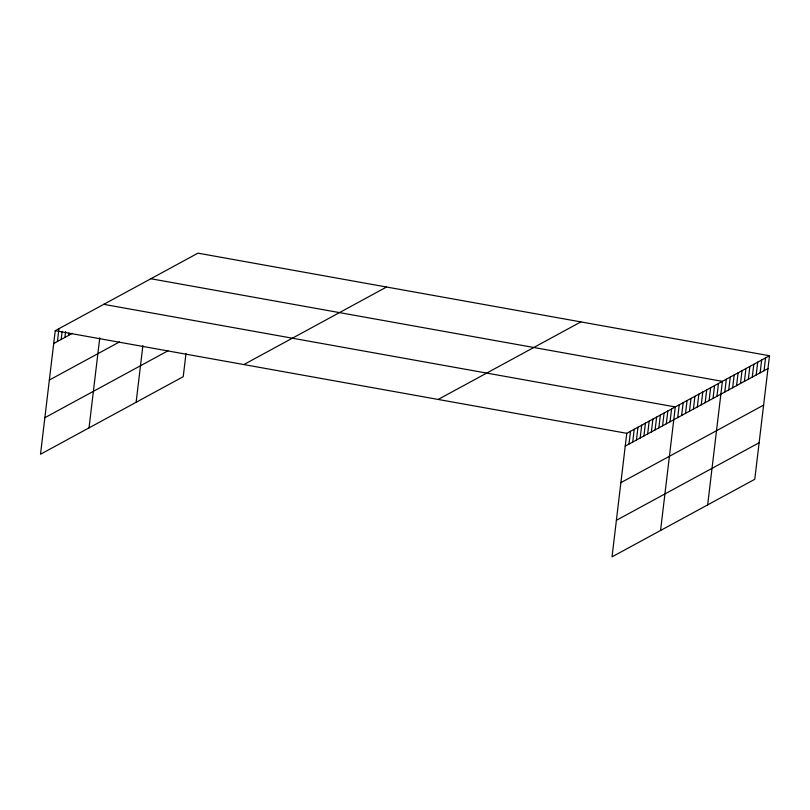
<?xml version="1.0" encoding="UTF-8"?>
<svg xmlns="http://www.w3.org/2000/svg" width="810" height="810" viewBox="0 0 810 810"><rect width="100%" height="100%" fill="white"/><g stroke="black" fill="none" stroke-linecap="round" stroke-linejoin="round"><path stroke-width="1.21" d="M769.5 355.762L626.768 433.309L612.036 556.845L754.768 479.297L769.5 355.762L197.964 253.155L55.232 330.703L40.5 454.238L183.232 376.69L185.986 353.545M57.439 341.486L58.968 328.678M61.165 339.451L62.137 331.3M64.901 337.426L65.6 331.604M68.637 335.401L68.911 333.072M89.029 427.872L99.762 337.851M136.131 402.276L142.884 345.657M628.975 444.093L630.504 431.284M632.711 442.068L634.24 429.259M636.447 440.033L637.966 427.224M640.173 438.007L641.702 425.199M643.909 435.983L645.438 423.174M647.646 433.947L649.164 421.139M651.372 431.922L652.9 419.114M655.108 429.897L656.637 417.089M658.844 427.862L660.363 415.054M662.57 425.837L664.099 413.029M666.306 423.812L667.835 411.004M670.042 421.777L671.571 408.969M660.565 530.479L675.297 406.944L103.761 304.337M677.697 417.616L679.226 404.808M681.625 415.49L683.154 402.681M685.543 413.353L687.072 400.545M689.472 411.217L691.001 398.419M693.4 409.091L694.919 396.282M697.319 406.954L698.848 394.146M701.247 404.828L702.776 392.02M705.176 402.692L706.695 389.883M709.094 400.555L710.623 387.747M713.023 398.429L714.552 385.621M716.951 396.292L718.47 383.484M707.667 504.893L722.399 381.358L150.862 278.741M724.798 392.03L726.327 379.222M728.727 389.893L730.245 377.085M732.645 387.767L734.174 374.959M736.573 385.631L738.102 372.823M740.502 383.494L742.021 370.686M744.42 381.368L745.949 368.56M748.349 379.232L749.878 366.424M752.277 377.095L753.796 364.287M756.196 374.969L757.725 362.161M760.124 372.833L761.653 360.025M764.053 370.697L765.572 357.899M53.703 343.511L72.363 333.366M49.349 380.052L119.465 341.952M44.854 417.697L167.964 350.811M243.84 364.561L386.572 287.013M438.159 399.451L580.891 321.904M625.239 446.118L767.971 368.57M620.885 482.659L763.617 405.111M616.4 520.303L759.122 442.756M55.232 330.703L626.768 433.309"/></g></svg>
